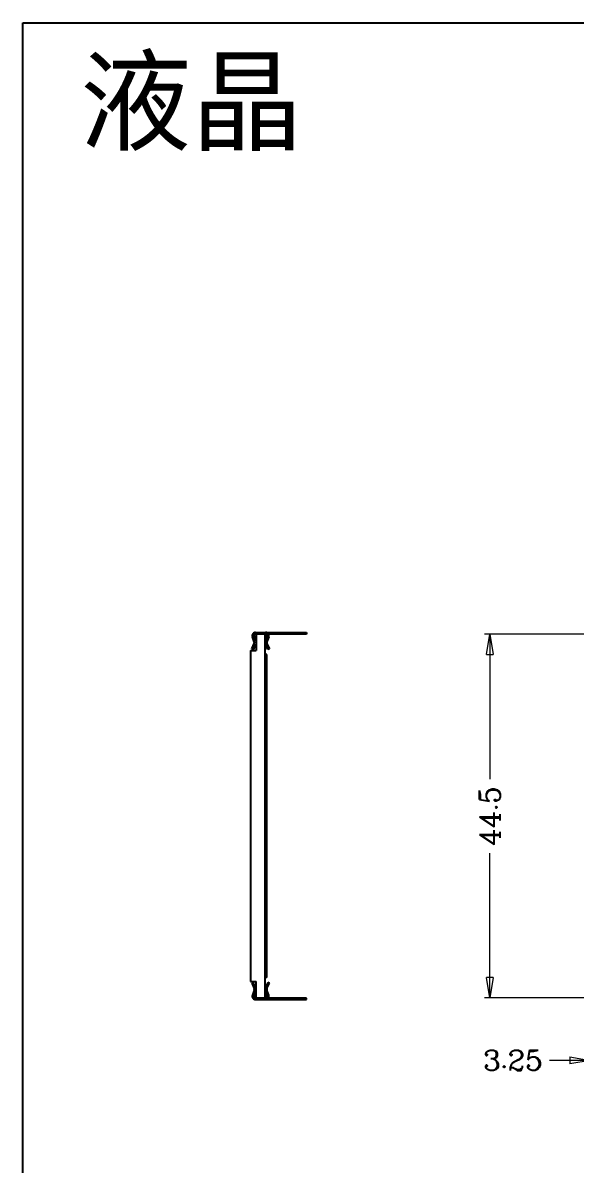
# Model space of a CAD drawing. Header units: millimetres. Extents: x 4624 to 4921, y -400 to -190.
# Drawn here: x 4624.2 to 4691.9, y -330.1 to -190.4 of the extents above; entities that cross this region are included whole.
import ezdxf

# ---------------------------------------------------------------- set-up
doc = ezdxf.new("R2010")
doc.units = ezdxf.units.MM
doc.header["$LTSCALE"] = 16.335
doc.header["$PDMODE"] = 3
doc.header["$PDSIZE"] = 8
doc.layers.get('0').update_dxf_attribs({"linetype": 'CONTINUOUS'})
doc.layers.get('Defpoints').update_dxf_attribs({"linetype": 'CONTINUOUS'})
doc.styles.add('ROMANC', font='romanc.shx', dxfattribs={"bigfont": 'gbcbig.shx'})
doc.styles.get("Standard").update_dxf_attribs({"font": 'isonormlt-regular.ttf'})
doc.dimstyles.new('YanXiu', dxfattribs={"dimtxt": 2.5, "dimasz": 2.5, "dimexe": 0.66, "dimexo": 0.66, "dimgap": 0.66, "dimtad": 0, "dimdsep": 46, "dimtxsty": 'ROMANC', "dimblk": 'CLOSED', "dimcen": 0, "dimclrd": 3, "dimclre": 9, "dimclrt": 42, "dimazin": 2, "dimtfac": 1, "dimtofl": 0, "dimtmove": 0, "dimatfit": 3, "dimldrblk": 'CLOSED', "dimfxl": 0, "dimlwd": 5, "dimlwe": 5, "dimarcsym": 0})

# ---------------------------------------------------------------- blocks, each defined once
blk = doc.blocks.new('_Closed')
at = {"color": 0, "linetype": 'ByBlock', "lineweight": -2}
for p, q in [((-1, 0.167), (0, 0)), ((-1, 0.167), (-1, -0.167)), ((0, 0), (-1, -0.167)), ((0, 0), (-1, 0))]:
    blk.add_line(p, q, dxfattribs=at)
blk = doc.blocks.new('*D53')
at = {"color": 9, "lineweight": 5, "transparency": 16777216}
blk.add_line((4693.67, -310.33), (4693.67, -317.97), dxfattribs=at)
at = {"color": 3, "lineweight": 5, "transparency": 16777216}
for p, q in [((4691.17, -317.31), (4688.67, -317.31)), ((4699.42, -317.31), (4701.92, -317.31))]:
    blk.add_line(p, q, dxfattribs=at)
at = {"layer": 'Defpoints', "color": 0, "transparency": 16777216}
for p in [(4693.67, -309.67), (4693.67, -317.31), (4696.92, -317.31)]:
    blk.add_point(p, dxfattribs=at)
at = {"color": 3, "lineweight": 5, "transparency": 16777216, "xscale": 2.5, "yscale": 2.5, "zscale": 2.5}
blk.add_blockref('_Closed', (4693.67, -317.31), dxfattribs=at)
at = {"color": 3, "lineweight": 5, "transparency": 16777216, "xscale": 2.5, "yscale": 2.5, "zscale": 2.5, "rotation": 180}
blk.add_blockref('_Closed', (4696.92, -317.31), dxfattribs=at)
at = {"color": 42, "transparency": 16777216, "insert": (4684.2, -317.31), "char_height": 2.5, "attachment_point": 5, "style": 'ROMANC'}
blk.add_mtext('3.25', dxfattribs=at)
blk = doc.blocks.new('*D58')
at = {"color": 9, "lineweight": 5, "transparency": 16777216}
for p, q in [((4693.01, -265.17), (4680.72, -265.17)), ((4693.01, -309.67), (4680.72, -309.67))]:
    blk.add_line(p, q, dxfattribs=at)
at = {"color": 3, "lineweight": 5, "transparency": 16777216}
for p, q in [((4681.38, -267.67), (4681.38, -282.9)), ((4681.38, -307.17), (4681.38, -291.95))]:
    blk.add_line(p, q, dxfattribs=at)
at = {"layer": 'Defpoints', "color": 0, "transparency": 16777216}
for p in [(4693.67, -265.17), (4681.38, -309.67), (4693.67, -309.67)]:
    blk.add_point(p, dxfattribs=at)
at = {"color": 3, "lineweight": 5, "transparency": 16777216, "xscale": 2.5, "yscale": 2.5, "zscale": 2.5}
for p, rotation in [((4681.38, -265.17), 90), ((4681.38, -309.67), 270)]:
    blk.add_blockref('_Closed', p, dxfattribs=dict(at, rotation=rotation))
at = {"color": 42, "transparency": 16777216, "insert": (4681.38, -287.42), "char_height": 2.5, "attachment_point": 5, "rotation": 90, "style": 'ROMANC'}
blk.add_mtext('44.5', dxfattribs=at)

msp = doc.modelspace()

# ---------------------------------------------------------------- linework, layer by layer
at = {"color": 7, "linetype": 'Continuous'}
for p, q in [((4624.244, -400.389), (4624.244, -190.389)), ((4624.244, -190.389), (4921.244, -190.389)), ((4624.244, -400.389), (4624.244, -190.389)), ((4652.562, -266.106), (4652.342, -265.501)), ((4652.53, -265.433), (4652.75, -266.037)), ((4652.718, -264.965), (4658.947, -264.965)), ((4653.947, -265.165), (4652.718, -265.165)), ((4652.782, -265.175), (4652.782, -267.175)), ((4653.882, -265.175), (4652.782, -265.175)), ((4653.882, -309.675), (4653.882, -265.175)), ((4653.915, -266.037), (4654.135, -265.433)), ((4654.322, -265.501), (4654.103, -266.106)), ((4658.947, -265.165), (4654.293, -265.165)), ((4658.947, -264.965), (4658.947, -265.165)), ((4652.251, -266.98), (4652.552, -266.335)), ((4652.733, -266.419), (4652.432, -267.065)), ((4654.232, -267.065), (4653.931, -266.419)), ((4654.113, -266.335), (4654.413, -266.98)), ((4652.082, -268.175), (4652.082, -306.675)), ((4652.082, -268.175), (4652.102, -268.175)), ((4652.102, -267.175), (4652.102, -307.675)), ((4652.102, -267.175), (4652.782, -267.175)), ((4652.432, -267.065), (4652.251, -266.98)), ((4654.082, -267.675), (4653.882, -267.675)), ((4654.082, -307.175), (4654.082, -267.675)), ((4654.413, -266.98), (4654.232, -267.065)), ((4652.082, -306.675), (4652.102, -306.675)), ((4654.082, -307.175), (4653.882, -307.175)), ((4652.102, -307.675), (4652.782, -307.675)), ((4652.432, -307.785), (4652.251, -307.869)), ((4652.251, -307.869), (4652.552, -308.514)), ((4652.562, -308.744), (4652.342, -309.348)), ((4652.733, -308.43), (4652.432, -307.785)), ((4652.53, -309.416), (4652.75, -308.812)), ((4652.782, -309.675), (4652.782, -307.675)), ((4653.915, -308.812), (4654.135, -309.416)), ((4654.232, -307.785), (4653.931, -308.43)), ((4654.322, -309.348), (4654.103, -308.744)), ((4654.113, -308.514), (4654.413, -307.869)), ((4654.413, -307.869), (4654.232, -307.785)), ((4653.947, -309.685), (4652.718, -309.685)), ((4652.718, -309.885), (4658.947, -309.885)), ((4652.782, -309.675), (4653.882, -309.675)), ((4658.947, -309.685), (4654.293, -309.685)), ((4658.947, -309.885), (4658.947, -309.685))]:
    msp.add_line(p, q, dxfattribs=at)
for centre, radius, start, end in [((4652.718, -265.365), 0.4, 90, 200), ((4652.718, -265.365), 0.2, 90, 200), ((4653.947, -265.365), 0.4, 340, 90), ((4653.947, -265.365), 0.2, 340, 90), ((4652.28, -266.208), 0.3, 335, 20), ((4654.385, -266.208), 0.5, 160, 205), ((4654.385, -266.208), 0.3, 160, 205), ((4652.28, -308.641), 0.3, 340, 25), ((4654.385, -308.641), 0.5, 155, 200), ((4654.385, -308.641), 0.3, 155, 200), ((4652.718, -309.485), 0.4, 160, 270), ((4652.718, -309.485), 0.2, 160, 270), ((4653.947, -309.485), 0.4, 270, 20), ((4653.947, -309.485), 0.2, 270, 20)]:
    msp.add_arc(centre, radius, start, end, dxfattribs=at)

# ---------------------------------------------------------------- texts
at = {"color": 1, "insert": (4631.217, -194.966), "char_height": 10, "attachment_point": 1}
msp.add_mtext_dynamic_manual_height_columns('{\\fSimSun|b0|i0|c134|p2;液晶}', width=62.58798, gutter_width=1, heights=[0], dxfattribs=at)

# ---------------------------------------------------------------- dimensions: what is measured, and where the dimension line sits
dim = msp.add_linear_dim(base=(4681.38, -309.675), p1=(4693.668, -265.175), p2=(4693.668, -309.675), angle=90, dimstyle='YanXiu')
dim.commit()
dim.dimension.update_dxf_attribs({"geometry": '*D58', "text_midpoint": (4681.38, -287.425)})
dim = msp.add_linear_dim(base=(4693.668, -317.312), p1=(4696.918, -317.312), p2=(4693.668, -309.675), dimstyle='YanXiu')
dim.commit()
dim.dimension.update_dxf_attribs({"geometry": '*D53', "text_midpoint": (4684.198, -317.312)})

doc.saveas('drawing.dxf')
